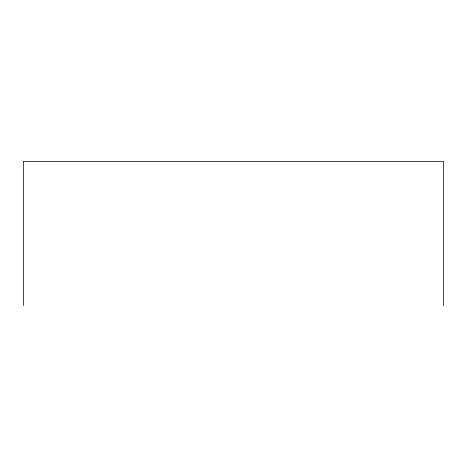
<?xml version="1.0" encoding="UTF-8"?>
<svg xmlns="http://www.w3.org/2000/svg" width="467" height="467" viewBox="0 0 467 467"><rect width="100%" height="100%" fill="white"/><g stroke="black" fill="none" stroke-linecap="round" stroke-linejoin="round"><path stroke-width="0.7" d="M443.65 305.616L443.65 161.384L23.35 161.384L23.35 305.616"/></g></svg>
